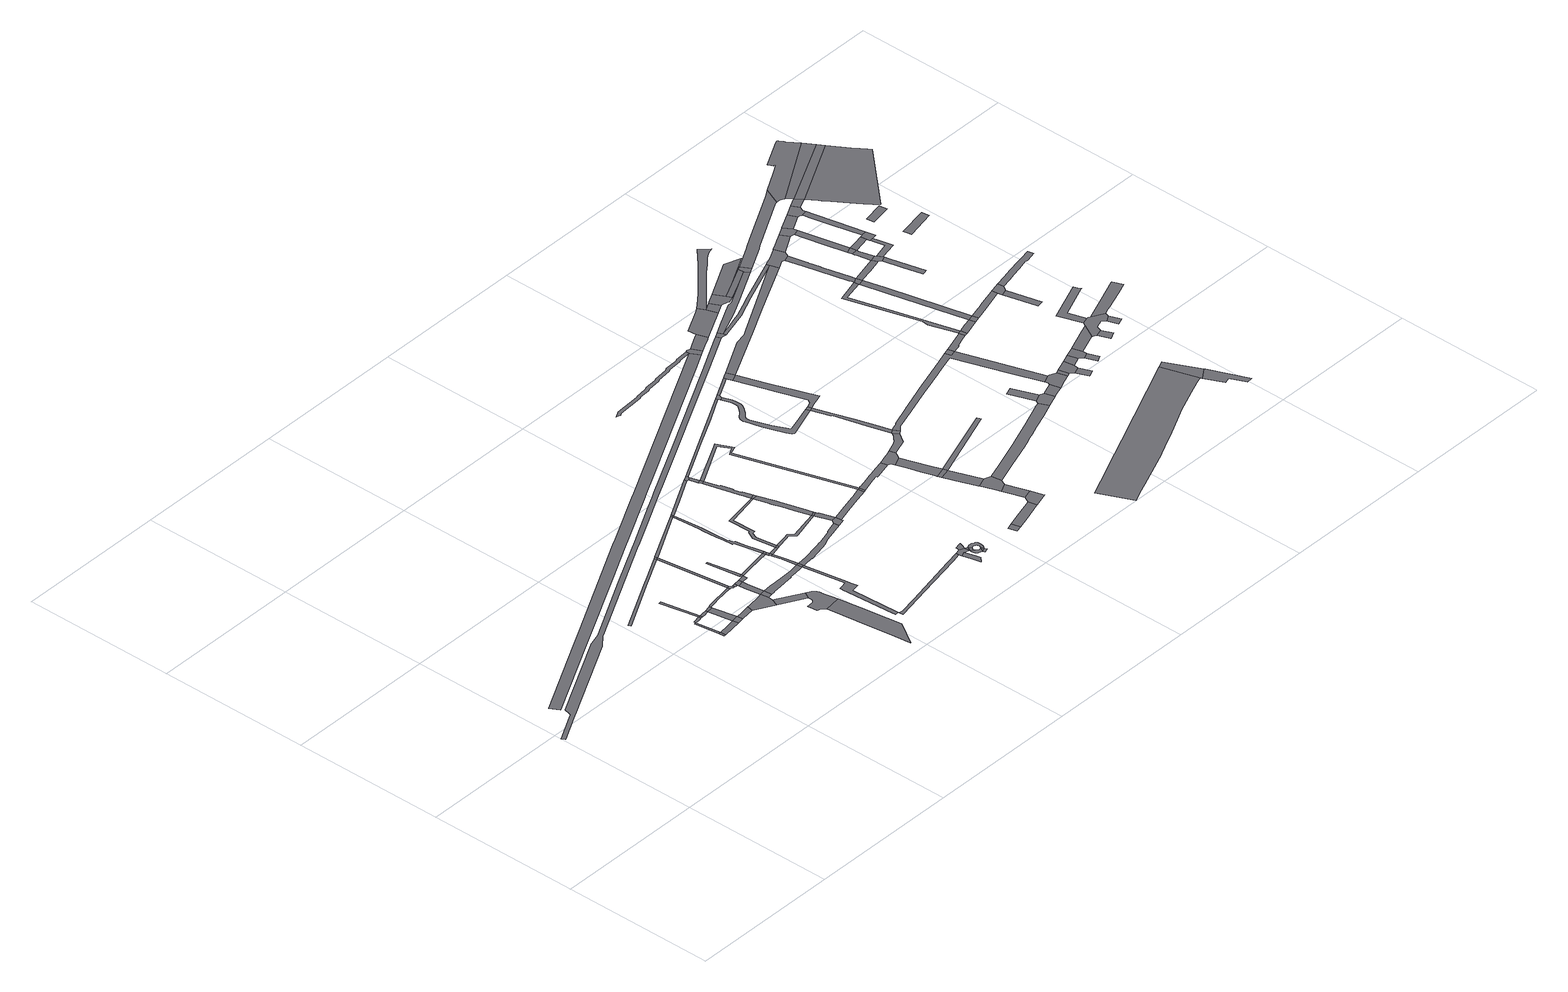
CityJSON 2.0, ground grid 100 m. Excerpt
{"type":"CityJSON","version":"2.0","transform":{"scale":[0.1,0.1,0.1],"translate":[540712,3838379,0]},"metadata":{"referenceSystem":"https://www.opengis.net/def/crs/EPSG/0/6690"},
"CityObjects":{
"road1":{"type":"Road","geometry":[{"type":"MultiSurface","lod":"1","boundaries":[[[0,1,2,3]]]}]},
"road2":{"type":"Road","attributes":{"RoadStructureAttribute.sectionType":"1"},"geometry":[{"type":"MultiSurface","lod":"1","boundaries":[[[4,5,0,3]]]}]},
"road3":{"type":"Road","attributes":{"RoadStructureAttribute.sectionType":"1"},"geometry":[{"type":"MultiSurface","lod":"1","boundaries":[[[6,7,4,8,9]]]}]},
"road4":{"type":"Road","attributes":{"RoadStructureAttribute.sectionType":"1"},"geometry":[{"type":"MultiSurface","lod":"1","boundaries":[[[10,11,12,13,3,2,14,15]]]}]},
"road5":{"type":"Road","geometry":[{"type":"MultiSurface","lod":"1","boundaries":[[[16,6,9,17]]]}]},
"road6":{"type":"Road","geometry":[{"type":"MultiSurface","lod":"1","boundaries":[[[18,19,20,21,6,16]]]}]},
"road7":{"type":"Road","attributes":{"RoadStructureAttribute.sectionType":"1"},"geometry":[{"type":"MultiSurface","lod":"1","boundaries":[[[22,23,16,17,24,25,26,27]]]}]},
"road8":{"type":"Road","geometry":[{"type":"MultiSurface","lod":"1","boundaries":[[[28,10,15,29,30]]]}]},
"road9":{"type":"Road","attributes":{"RoadStructureAttribute.sectionType":"1"},"geometry":[{"type":"MultiSurface","lod":"1","boundaries":[[[31,32,33,34,35,36,37,38,39,40]]]}]},
"road10":{"type":"Road","attributes":{"RoadStructureAttribute.sectionType":"1"},"geometry":[{"type":"MultiSurface","lod":"1","boundaries":[[[41,27,42,43,10,28]]]}]},
"road11":{"type":"Road","geometry":[{"type":"MultiSurface","lod":"1","boundaries":[[[44,22,27,41,45]]]}]},
"road12":{"type":"Road","attributes":{"RoadStructureAttribute.sectionType":"1"},"geometry":[{"type":"MultiSurface","lod":"1","boundaries":[[[46,47,48,49,30,29,50,51]]]}]},
"road13":{"type":"Road","attributes":{"RoadStructureAttribute.sectionType":"1"},"geometry":[{"type":"MultiSurface","lod":"1","boundaries":[[[52,53,54,55,56,44,45,57,58,59,60,61]]]}]},
"road14":{"type":"Road","geometry":[{"type":"MultiSurface","lod":"1","boundaries":[[[62,63,64,46,51,65,66,67]]]}]},
"road15":{"type":"Road","geometry":[{"type":"MultiSurface","lod":"1","boundaries":[[[68,52,61,69,70,71,72,73]]]}]},
"road16":{"type":"Road","geometry":[{"type":"MultiSurface","lod":"1","boundaries":[[[74,62,67,75]]]}]},
"road17":{"type":"Road","attributes":{"RoadStructureAttribute.sectionType":"1"},"geometry":[{"type":"MultiSurface","lod":"1","boundaries":[[[76,73,72,77,78,79]]]}]},
"road18":{"type":"Road","attributes":{"RoadStructureAttribute.sectionType":"1"},"geometry":[{"type":"MultiSurface","lod":"1","boundaries":[[[80,40,52,68]]]}]},
"road19":{"type":"Road","attributes":{"RoadStructureAttribute.sectionType":"1"},"geometry":[{"type":"MultiSurface","lod":"1","boundaries":[[[81,82,83,84,85,62,74]]]}]},
"road20":{"type":"Road","attributes":{"RoadStructureAttribute.sectionType":"1"},"geometry":[{"type":"MultiSurface","lod":"1","boundaries":[[[66,65,86,87,88]]]}]},
"road21":{"type":"Road","attributes":{"RoadStructureAttribute.sectionType":"1"},"geometry":[{"type":"MultiSurface","lod":"1","boundaries":[[[89,90,91,92,93,94,95,96,97]]]}]},
"road22":{"type":"Road","geometry":[{"type":"MultiSurface","lod":"1","boundaries":[[[98,76,79,84,83]]]}]},
"road23":{"type":"Road","geometry":[{"type":"MultiSurface","lod":"1","boundaries":[[[99,31,40,80]]]}]},
"road24":{"type":"Road","geometry":[{"type":"MultiSurface","lod":"1","boundaries":[[[100,101,102,103,104,105,106,107,108,88,87,109,110,111,112,113,114,115,116,117,118,119,93,92]]]}]},
"road25":{"type":"Road","attributes":{"RoadStructureAttribute.sectionType":"1"},"geometry":[{"type":"MultiSurface","lod":"1","boundaries":[[[120,121,122,98,83]]]}]},
"road26":{"type":"Road","geometry":[{"type":"MultiSurface","lod":"1","boundaries":[[[123,124,122,121,125]]]}]},
"road27":{"type":"Road","geometry":[{"type":"MultiSurface","lod":"1","boundaries":[[[126,127,128,124,123]]]}]},
"road28":{"type":"Road","attributes":{"RoadStructureAttribute.sectionType":"1"},"geometry":[{"type":"MultiSurface","lod":"1","boundaries":[[[129,130,131,132,133,134,74,75,135,136,137,138,139,140,141,142,143,144,145]]]}]},
"road29":{"type":"Road","attributes":{"RoadStructureAttribute.sectionType":"1"},"geometry":[{"type":"MultiSurface","lod":"1","boundaries":[[[146,147,148,149,150,151,152,153,154,155,156,157,158,159,160,161,162,163,164,165,166,167,168,169,170,171,172,173,174,175,176,177,178,179,180,181,182,183,184,185,186,187,188]]]}]},
"road30":{"type":"Road","attributes":{"RoadStructureAttribute.sectionType":"1"},"geometry":[{"type":"MultiSurface","lod":"1","boundaries":[[[189,190,191,192,193,194,195,196,197,198,199,200,201,202,203,204,205,206,207,208,209,210,211]]]}]},
"road31":{"type":"Road","attributes":{"RoadStructureAttribute.sectionType":"1"},"geometry":[{"type":"MultiSurface","lod":"1","boundaries":[[[212,213,214,215,123,125,216,217,218]]]}]},
"road32":{"type":"Road","attributes":{"RoadStructureAttribute.sectionType":"1"},"geometry":[{"type":"MultiSurface","lod":"1","boundaries":[[[219,99,80,220]]]}]},
"road33":{"type":"Road","attributes":{"RoadStructureAttribute.sectionType":"1"},"geometry":[{"type":"MultiSurface","lod":"1","boundaries":[[[221,222,223,224,225,226,227,228,145,229,230,231,232,233,234,235,236]]]}]},
"road34":{"type":"Road","geometry":[{"type":"MultiSurface","lod":"1","boundaries":[[[237,129,145,228]]]}]},
"road35":{"type":"Road","attributes":{"RoadStructureAttribute.sectionType":"1"},"geometry":[{"type":"MultiSurface","lod":"1","boundaries":[[[238,239,240,241,242,129,237]]]}]},
"road36":{"type":"Road","geometry":[{"type":"MultiSurface","lod":"1","boundaries":[[[243,244,240,239]]]}]},
"road37":{"type":"Road","attributes":{"RoadStructureAttribute.sectionType":"1"},"geometry":[{"type":"MultiSurface","lod":"1","boundaries":[[[245,218,244,243]]]}]},
"road38":{"type":"Road","geometry":[{"type":"MultiSurface","lod":"1","boundaries":[[[246,212,218,245]]]}]},
"road39":{"type":"Road","attributes":{"RoadStructureAttribute.sectionType":"1"},"geometry":[{"type":"MultiSurface","lod":"1","boundaries":[[[247,243,239,248]]]}]},
"road40":{"type":"Road","attributes":{"RoadStructureAttribute.sectionType":"1"},"geometry":[{"type":"MultiSurface","lod":"1","boundaries":[[[249,250,251,252,253,254,255,256,257,258,259,220,260,261,262,263,264,265,266,267,212,246]]]}]},
"road41":{"type":"Road","geometry":[{"type":"MultiSurface","lod":"1","boundaries":[[[268,247,248,269]]]}]},
"road42":{"type":"Road","geometry":[{"type":"MultiSurface","lod":"1","boundaries":[[[270,219,220,259]]]}]},
"road43":{"type":"Road","attributes":{"RoadStructureAttribute.sectionType":"1"},"geometry":[{"type":"MultiSurface","lod":"1","boundaries":[[[271,272,273,274,275,276,236,277,278,279,280]]]}]},
"road44":{"type":"Road","attributes":{"RoadStructureAttribute.sectionType":"1"},"geometry":[{"type":"MultiSurface","lod":"1","boundaries":[[[281,282,283,284,285,286,287,288,289,290,237,228,291,292,293,294,295,296,297,298,299,300,301]]]}]},
"road45":{"type":"Road","attributes":{"RoadStructureAttribute.sectionType":"1"},"geometry":[{"type":"MultiSurface","lod":"1","boundaries":[[[302,303,304,305,306,247,268,307,308,309,310,311]]]}]},
"road46":{"type":"Road","attributes":{"RoadStructureAttribute.sectionType":"1"},"geometry":[{"type":"MultiSurface","lod":"1","boundaries":[[[312,313,314,315,268,269,316,317,318,319,320]]]}]},
"road47":{"type":"Road","attributes":{"RoadStructureAttribute.sectionType":"1"},"geometry":[{"type":"MultiSurface","lod":"1","boundaries":[[[321,322,270,259,323,324]]]}]},
"road48":{"type":"Road","geometry":[{"type":"MultiSurface","lod":"1","boundaries":[[[325,326,281,301,327,328,329]]]}]},
"road49":{"type":"Road","attributes":{"RoadStructureAttribute.sectionType":"1"},"geometry":[{"type":"MultiSurface","lod":"1","boundaries":[[[330,331,332,333,334,335,311,336,337,338,339,312,340]]]}]},
"road50":{"type":"Road","geometry":[{"type":"MultiSurface","lod":"1","boundaries":[[[340,312,320,341]]]}]},
"road51":{"type":"Road","geometry":[{"type":"MultiSurface","lod":"1","boundaries":[[[342,321,324,343,344,345]]]}]},
"road52":{"type":"Road","geometry":[{"type":"MultiSurface","lod":"1","boundaries":[[[346,302,311,335]]]}]},
"road53":{"type":"Road","attributes":{"RoadStructureAttribute.sectionType":"1"},"geometry":[{"type":"MultiSurface","lod":"1","boundaries":[[[347,348,341,320,326,325]]]}]},
"road54":{"type":"Road","geometry":[{"type":"MultiSurface","lod":"1","boundaries":[[[349,350,351,352]]]}]},
"road55":{"type":"Road","attributes":{"RoadStructureAttribute.sectionType":"1"},"geometry":[{"type":"MultiSurface","lod":"1","boundaries":[[[353,354,355,356,357,358,359,360,352,351,361,362,363,364,302,346]]]}]},
"road56":{"type":"Road","attributes":{"RoadStructureAttribute.sectionType":"1"},"geometry":[{"type":"MultiSurface","lod":"1","boundaries":[[[365,344,343,350,349]]]}]},
"road57":{"type":"Road","attributes":{"RoadStructureAttribute.sectionType":"1"},"geometry":[{"type":"MultiSurface","lod":"1","boundaries":[[[366,367,368,369,370,371,372,373]]]}]},
"road58":{"type":"Road","geometry":[{"type":"MultiSurface","lod":"1","boundaries":[[[374,271,280,369,368,375,376]]]}]},
"road59":{"type":"Road","geometry":[{"type":"MultiSurface","lod":"1","boundaries":[[[377,378,379,380,374,376]]]}]},
"road60":{"type":"Road","geometry":[{"type":"MultiSurface","lod":"1","boundaries":[[[376,375,381]]]}]},
"road61":{"type":"Road","geometry":[{"type":"MultiSurface","lod":"1","boundaries":[[[381,375,382,383,384,385]]]}]},
"road62":{"type":"Road","geometry":[{"type":"MultiSurface","lod":"1","boundaries":[[[375,386,387,388,389,390,391,392,393,394,395,382]]]}]},
"road63":{"type":"Road","geometry":[{"type":"MultiSurface","lod":"1","boundaries":[[[396,391,397,398]]]}]},
"road64":{"type":"Road","geometry":[{"type":"MultiSurface","lod":"1","boundaries":[[[399,392,391,396]]]}]},
"road65":{"type":"Road","geometry":[{"type":"MultiSurface","lod":"1","boundaries":[[[400,401,402,403,404,405,406,407,408,409,410,381,385,411,412,413,414,415,416,417,418,399,396]]]}]},
"road66":{"type":"Road","attributes":{"RoadStructureAttribute.sectionType":"1"},"geometry":[{"type":"MultiSurface","lod":"1","boundaries":[[[419,420,421,422,423,325,329,424,425,426,427,428]]]}]},
"road67":{"type":"Road","attributes":{"RoadStructureAttribute.sectionType":"1"},"geometry":[{"type":"MultiSurface","lod":"1","boundaries":[[[429,430,431,432,349,352,433,434,435,419,436]]]}]},
"road68":{"type":"Road","geometry":[{"type":"MultiSurface","lod":"1","boundaries":[[[436,419,428,437]]]}]},
"road69":{"type":"Road","geometry":[{"type":"MultiSurface","lod":"1","boundaries":[[[438,439,440,441]]]}]},
"road70":{"type":"Road","attributes":{"RoadStructureAttribute.sectionType":"1"},"geometry":[{"type":"MultiSurface","lod":"1","boundaries":[[[442,443,342,345,444,445,446,447]]]}]},
"road71":{"type":"Road","attributes":{"RoadStructureAttribute.sectionType":"1"},"geometry":[{"type":"MultiSurface","lod":"1","boundaries":[[[448,449,450,451,452,453,454,436,437,455,456,457,458,459,460]]]}]},
"road72":{"type":"Road","attributes":{"RoadStructureAttribute.sectionType":"1"},"geometry":[{"type":"MultiSurface","lod":"1","boundaries":[[[461,462,463,438,441,464,465,466,467]]]}]},
"road73":{"type":"Road","geometry":[{"type":"MultiSurface","lod":"1","boundaries":[[[468,469,470,448,460,471,472,473,474,475,476]]]}]},
"road74":{"type":"Road","attributes":{"RoadStructureAttribute.sectionType":"1"},"geometry":[{"type":"MultiSurface","lod":"1","boundaries":[[[477,478,473,472,479,480,481,482,483]]]}]},
"road75":{"type":"Road","geometry":[{"type":"MultiSurface","lod":"1","boundaries":[[[483,482,484,485]]]}]},
"road76":{"type":"Road","attributes":{"RoadStructureAttribute.sectionType":"1"},"geometry":[{"type":"MultiSurface","lod":"1","boundaries":[[[486,485,484,487,488,489,490]]]}]},
"road77":{"type":"Road","geometry":[{"type":"MultiSurface","lod":"1","boundaries":[[[491,492,493,494,495,461,467,496,497]]]}]},
"road78":{"type":"Road","attributes":{"RoadStructureAttribute.sectionType":"1"},"geometry":[{"type":"MultiSurface","lod":"1","boundaries":[[[498,499,500,501,493,492]]]}]},
"road79":{"type":"Road","geometry":[{"type":"MultiSurface","lod":"1","boundaries":[[[490,489,502,500,499,503,504,505,506,507]]]}]},
"road80":{"type":"Road","attributes":{"RoadStructureAttribute.sectionType":"1"},"geometry":[{"type":"MultiSurface","lod":"1","boundaries":[[[508,509,510,511,512,513,514,515,516,517,518,519,520,521,522,523,524,525,526,527,528,529,530,531,532,533,534,189]]]}]},
"road81":{"type":"Road","geometry":[{"type":"MultiSurface","lod":"1","boundaries":[[[535,442,447,536,537,538,539]]]}]},
"road82":{"type":"Road","attributes":{"RoadStructureAttribute.sectionType":"1"},"geometry":[{"type":"MultiSurface","lod":"1","boundaries":[[[540,541,542,543,544,545,546,547,548,549,550,551,552,553,554,555,537,536,556,557,558,559,560,561,562,563,564,565,566,567,568,569,570,571,572,573,574,575]]]}]},
"road83":{"type":"Road","attributes":{"RoadStructureAttribute.sectionType":"1"},"geometry":[{"type":"MultiSurface","lod":"1","boundaries":[[[576,577,578,579,580,581,468,476,582,583]]]}]},
"road84":{"type":"Road","attributes":{"RoadStructureAttribute.sectionType":"1"},"geometry":[{"type":"MultiSurface","lod":"1","boundaries":[[[584,535,539,585,586]]]}]},
"road85":{"type":"Road","geometry":[{"type":"MultiSurface","lod":"1","boundaries":[[[587,575,574,588]]]}]},
"road86":{"type":"Road","attributes":{"RoadStructureAttribute.sectionType":"1"},"geometry":[{"type":"MultiSurface","lod":"1","boundaries":[[[589,590,591,588,574,592,593,594,595,596,597]]]}]},
"road87":{"type":"Road","geometry":[{"type":"MultiSurface","lod":"1","boundaries":[[[597,596,576,583,598]]]}]},
"road88":{"type":"Road","attributes":{"RoadStructureAttribute.sectionType":"1"},"geometry":[{"type":"MultiSurface","lod":"1","boundaries":[[[599,600,601,483,485]]]}]},
"road89":{"type":"Road","geometry":[{"type":"MultiSurface","lod":"1","boundaries":[[[602,603,584,586,604,605,606]]]}]},
"road90":{"type":"Road","attributes":{"RoadStructureAttribute.sectionType":"1"},"geometry":[{"type":"MultiSurface","lod":"1","boundaries":[[[607,608,609,610,611,612,613,614,606,605,615,616,617,618,619,620,621,587,588]]]}]},
"road91":{"type":"Road","geometry":[{"type":"MultiSurface","lod":"1","boundaries":[[[622,623,624,508,189,211,625,626]]]}]},
"road92":{"type":"Road","attributes":{"RoadStructureAttribute.sectionType":"1"},"geometry":[{"type":"MultiSurface","lod":"1","boundaries":[[[627,628,629,630,631,632,633,507,506,634,635,636,637,638,639,640,641,642]]]}]},
"road93":{"type":"Road","attributes":{"RoadStructureAttribute.sectionType":"1"},"geometry":[{"type":"MultiSurface","lod":"1","boundaries":[[[643,644,645,626,625,646,647,648]]]}]},
"road94":{"type":"Road","geometry":[{"type":"MultiSurface","lod":"1","boundaries":[[[649,146,188,650,651,652]]]}]},
"road95":{"type":"Road","attributes":{"RoadStructureAttribute.sectionType":"1"},"geometry":[{"type":"MultiSurface","lod":"1","boundaries":[[[653,654,655,656,657,658,659,660,661,662,663,664,665,666,597,598,667,668,669,670,671,672,673,674,675,676,677,678,679]]]}]},
"road96":{"type":"Road","geometry":[{"type":"MultiSurface","lod":"1","boundaries":[[[680,681,682,643,648,683,684]]]}]},
"road97":{"type":"Road","attributes":{"RoadStructureAttribute.sectionType":"1"},"geometry":[{"type":"MultiSurface","lod":"1","boundaries":[[[685,686,687,688,689,690,691,692,693,694,695,696,697,698,699,700,701,702,703,704,705,706,707,708,709,710,711,712,713,714,715,716]]]}]},
"road98":{"type":"Road","attributes":{"RoadStructureAttribute.sectionType":"1"},"geometry":[{"type":"MultiSurface","lod":"1","boundaries":[[[717,718,719,720,721,722,723,602,606,724,725,726,727,728]]]}]},
"road99":{"type":"Road","geometry":[{"type":"MultiSurface","lod":"1","boundaries":[[[729,730,731,732]]]}]},
"road100":{"type":"Road","attributes":{"RoadStructureAttribute.sectionType":"1"},"geometry":[{"type":"MultiSurface","lod":"1","boundaries":[[[733,684,683,734]]]}]},
"road101":{"type":"Road","geometry":[{"type":"MultiSurface","lod":"1","boundaries":[[[732,731,627,642,735,736]]]}]},
"road102":{"type":"Road","geometry":[{"type":"MultiSurface","lod":"1","boundaries":[[[737,738,739,733,734,740,741,742,743,744,745,746]]]}]},
"road103":{"type":"Road","attributes":{"RoadStructureAttribute.sectionType":"1"},"geometry":[{"type":"MultiSurface","lod":"1","boundaries":[[[747,748,749,750,751,649,652,752,753,754,755,756,757]]]}]},
"road104":{"type":"Road","attributes":{"RoadStructureAttribute.sectionType":"1"},"geometry":[{"type":"MultiSurface","lod":"1","boundaries":[[[758,759,736,735,760,761]]]}]},
"road105":{"type":"Road","attributes":{"RoadStructureAttribute.sectionType":"1"},"geometry":[{"type":"MultiSurface","lod":"1","boundaries":[[[762,763,764,765,766,767,768,769,770,652,651,771,772,773,774,775,776,717]]]}]},
"road106":{"type":"Road","geometry":[{"type":"MultiSurface","lod":"1","boundaries":[[[777,654,653,679]]]}]},
"road107":{"type":"Road","geometry":[{"type":"MultiSurface","lod":"1","boundaries":[[[778,779,678,677,780,758,761,781,782,783,784]]]}]},
"road108":{"type":"Road","attributes":{"RoadStructureAttribute.sectionType":"1"},"geometry":[{"type":"MultiSurface","lod":"1","boundaries":[[[785,786,787,788,789,790,791,792,793,794,680,684]]]}]},
"road109":{"type":"Road","attributes":{"RoadStructureAttribute.sectionType":"1"},"geometry":[{"type":"MultiSurface","lod":"1","boundaries":[[[795,796,797,746,745,798,799,747]]]}]},
"road110":{"type":"Road","attributes":{"RoadStructureAttribute.sectionType":"1"},"geometry":[{"type":"MultiSurface","lod":"1","boundaries":[[[800,784,783,801]]]}]},
"road111":{"type":"Road","attributes":{"RoadStructureAttribute.sectionType":"1"},"geometry":[{"type":"MultiSurface","lod":"1","boundaries":[[[802,803,804,805,806,777,679,807,808,809,810,811]]]}]},
"road112":{"type":"Road","attributes":{"RoadStructureAttribute.sectionType":"1"},"geometry":[{"type":"MultiSurface","lod":"1","boundaries":[[[812,813,814,737,746]]]}]},
"road113":{"type":"Road","geometry":[{"type":"MultiSurface","lod":"1","boundaries":[[[815,816,800,801,817,818,819]]]}]},
"road114":{"type":"Road","geometry":[{"type":"MultiSurface","lod":"1","boundaries":[[[820,821,822,818,817]]]}]},
"road115":{"type":"Road","geometry":[{"type":"MultiSurface","lod":"1","boundaries":[[[823,802,811,824,825]]]}]},
"road116":{"type":"Road","attributes":{"RoadStructureAttribute.sectionType":"1"},"geometry":[{"type":"MultiSurface","lod":"1","boundaries":[[[826,827,828,829,830,831,802,823,832,833,834,835]]]}]},
"road117":{"type":"Road","attributes":{"RoadStructureAttribute.sectionType":"1"},"geometry":[{"type":"MultiSurface","lod":"1","boundaries":[[[836,815,819,837]]]}]},
"road118":{"type":"Road","geometry":[{"type":"MultiSurface","lod":"1","boundaries":[[[838,795,747,757,839]]]}]},
"road119":{"type":"Road","attributes":{"RoadStructureAttribute.sectionType":"1"},"geometry":[{"type":"MultiSurface","lod":"1","boundaries":[[[840,841,842,823,825,843,844]]]}]},
"road120":{"type":"Road","geometry":[{"type":"MultiSurface","lod":"1","boundaries":[[[845,846,836,837,847,848,849]]]}]},
"road121":{"type":"Road","geometry":[{"type":"MultiSurface","lod":"1","boundaries":[[[850,851,852,853,848,847]]]}]},
"road122":{"type":"Road","geometry":[{"type":"MultiSurface","lod":"1","boundaries":[[[854,840,844,855,856,857]]]}]},
"road123":{"type":"Road","attributes":{"RoadStructureAttribute.sectionType":"1"},"geometry":[{"type":"MultiSurface","lod":"1","boundaries":[[[858,859,860,861,840,854]]]}]},
"road124":{"type":"Road","geometry":[{"type":"MultiSurface","lod":"1","boundaries":[[[862,863,864,762,717,728,865,866,867,868]]]}]},
"road125":{"type":"Road","geometry":[{"type":"MultiSurface","lod":"1","boundaries":[[[869,870,826,835,860,859]]]}]},
"road126":{"type":"Road","attributes":{"RoadStructureAttribute.sectionType":"1"},"geometry":[{"type":"MultiSurface","lod":"1","boundaries":[[[871,872,873,874,875,876,877,867,866,878,879,880,881,870,869]]]}]},
"road127":{"type":"Road","geometry":[{"type":"MultiSurface","lod":"1","boundaries":[[[882,685,716,883,884]]]}]},
"road128":{"type":"Road","attributes":{"RoadStructureAttribute.sectionType":"1"},"geometry":[{"type":"MultiSurface","lod":"1","boundaries":[[[885,886,845,849,887,888]]]}]},
"road129":{"type":"Road","attributes":{"RoadStructureAttribute.sectionType":"1"},"geometry":[{"type":"MultiSurface","lod":"1","boundaries":[[[889,884,883,890,891,892,893]]]}]},
"road130":{"type":"Road","attributes":{"RoadStructureAttribute.sectionType":"1"},"geometry":[{"type":"MultiSurface","lod":"1","boundaries":[[[894,895,896,897,898,899,857,856,900,901,902,903,904,905]]]}]},
"road131":{"type":"Road","attributes":{"RoadStructureAttribute.sectionType":"1"},"geometry":[{"type":"MultiSurface","lod":"1","boundaries":[[[906,907,908,869,859,909,910,911,912]]]}]},
"road132":{"type":"Road","geometry":[{"type":"MultiSurface","lod":"1","boundaries":[[[913,914,915,916,917,918]]]}]},
"road133":{"type":"Road","attributes":{"RoadStructureAttribute.sectionType":"1"},"geometry":[{"type":"MultiSurface","lod":"1","boundaries":[[[919,920,921,922,862,868,923,924,925]]]}]},
"road134":{"type":"Road","attributes":{"RoadStructureAttribute.sectionType":"1"},"geometry":[{"type":"MultiSurface","lod":"1","boundaries":[[[926,927,928,929,930,931,932,933,838,839,934,935,936,937]]]}]},
"road135":{"type":"Road","geometry":[{"type":"MultiSurface","lod":"1","boundaries":[[[938,939,940,941,885,888,942,943,918,917,944,945,946,947,948,949,950,951]]]}]},
"road136":{"type":"Road","attributes":{"RoadStructureAttribute.sectionType":"1"},"geometry":[{"type":"MultiSurface","lod":"1","boundaries":[[[952,953,954,955,956,957,958,959,960,906,961]]]}]},
"road137":{"type":"Road","geometry":[{"type":"MultiSurface","lod":"1","boundaries":[[[962,961,906,912,963,964,965,966,967,968]]]}]},
"road138":{"type":"Road","geometry":[{"type":"MultiSurface","lod":"1","boundaries":[[[969,970,956,955]]]}]},
"road139":{"type":"Road","attributes":{"RoadStructureAttribute.sectionType":"1"},"geometry":[{"type":"MultiSurface","lod":"1","boundaries":[[[971,972,973,974,975,965,964]]]}]},
"road140":{"type":"Road","attributes":{"RoadStructureAttribute.sectionType":"1"},"geometry":[{"type":"MultiSurface","lod":"1","boundaries":[[[976,977,978,979,980]]]}]},
"road141":{"type":"Road","geometry":[{"type":"MultiSurface","lod":"1","boundaries":[[[981,982,919,925,983,984,985]]]}]},
"road142":{"type":"Road","attributes":{"RoadStructureAttribute.sectionType":"1"},"geometry":[{"type":"MultiSurface","lod":"1","boundaries":[[[986,987,984,983,988,989,970,969]]]}]},
"road143":{"type":"Road","geometry":[{"type":"MultiSurface","lod":"1","boundaries":[[[990,991,894,905,980,979,992]]]}]},
"road144":{"type":"Road","geometry":[{"type":"MultiSurface","lod":"1","boundaries":[[[993,994,995,949,948]]]}]},
"road145":{"type":"Road","attributes":{"RoadStructureAttribute.sectionType":"1"},"geometry":[{"type":"MultiSurface","lod":"1","boundaries":[[[996,997,998,999,1000,1001,941,940]]]}]},
"road146":{"type":"Road","attributes":{"RoadStructureAttribute.sectionType":"1"},"geometry":[{"type":"MultiSurface","lod":"1","boundaries":[[[1002,1003,969,955,1004,1005]]]}]},
"road147":{"type":"Road","attributes":{"RoadStructureAttribute.sectionType":"1"},"geometry":[{"type":"MultiSurface","lod":"1","boundaries":[[[1006,1007,1008,1009,1010,1011,1012,1013,1014,1015,968,967]]]}]},
"road148":{"type":"Road","attributes":{"RoadStructureAttribute.sectionType":"1"},"geometry":[{"type":"MultiSurface","lod":"1","boundaries":[[[1016,981,985,1017,1018]]]}]},
"road149":{"type":"Road","geometry":[{"type":"MultiSurface","lod":"1","boundaries":[[[1019,1020,1021,1022,1023,1024,1025,1002,1005,1026,1012,1011]]]}]},
"road150":{"type":"Road","attributes":{"RoadStructureAttribute.sectionType":"1"},"geometry":[{"type":"MultiSurface","lod":"1","boundaries":[[[1027,1028,1029,1030,951,950,1031,1032,1033,1034]]]}]},
"road151":{"type":"Road","attributes":{"RoadStructureAttribute.sectionType":"1"},"geometry":[{"type":"MultiSurface","lod":"1","boundaries":[[[1035,1036,1037,1038,1039,1040,1024,1023]]]}]},
"road152":{"type":"Road","geometry":[{"type":"MultiSurface","lod":"1","boundaries":[[[1041,1016,1018,1042,1043,1038,1037,1044,1045,1046,1047]]]}]},
"road153":{"type":"Road","attributes":{"RoadStructureAttribute.sectionType":"1"},"geometry":[{"type":"MultiSurface","lod":"1","boundaries":[[[1048,1049,1050,1051,1052,990,992,1053,1054,1055,1056,1057,1058,1059,1060]]]}]},
"road154":{"type":"Road","attributes":{"RoadStructureAttribute.sectionType":"1"},"geometry":[{"type":"MultiSurface","lod":"1","boundaries":[[[1061,1041,1047,1062,1063]]]}]},
"road155":{"type":"Road","geometry":[{"type":"MultiSurface","lod":"1","boundaries":[[[1064,1065,1066,1067,1068]]]}]},
"road156":{"type":"Road","geometry":[{"type":"MultiSurface","lod":"1","boundaries":[[[1069,1070,1071,1072,1073]]]}]},
"road157":{"type":"Road","geometry":[{"type":"MultiSurface","lod":"1","boundaries":[[[1074,1075,1076,1077,1078,1079,1080,1081,1082,1083,1084,1085,1086,1087,1088,926,937,1089,1090,1091,1092,1093]]]}]},
"road158":{"type":"Road","attributes":{"function":"2","RoadStructureAttribute.sectionType":"7"},"geometry":[{"type":"MultiSurface","lod":"1","boundaries":[[[1092,1091,1094,1095,1061,1096]]]}]},
"road159":{"type":"Road","geometry":[{"type":"MultiSurface","lod":"1","boundaries":[[[1096,1061,1063,1097]]]}]},
"road160":{"type":"Road","attributes":{"function":"2"},"geometry":[{"type":"MultiSurface","lod":"1","boundaries":[[[1098,1099,1100,1101,1097,1063,1102,1103,1104,1105,1106,1107,1108,1109,1110]]]}]}
},
"vertices":[
[1313,937,0],[1316,899,0],[1329,901,0],[1326,936,0],
[1300,1096,0],[1288,1094,0],
[1352,1119,0],[1302,1110,0],[1330,1099,0],[1355,1103,0],
[1452,955,0],[1436,953,0],[1419,949,0],[1399,947,0],[1399,910,0],[1458,917,0],
[1365,1121,0],[1367,1105,0],
[1315,1370,0],[1308,1370,0],[1302,1370,0],[1302,1368,0],
[1420,1130,0],[1397,1126,0],[1396,1109,0],[1397,1110,0],[1410,1112,0],[1422,1114,0],
[1497,963,0],[1501,924,0],[1497,962,0],
[1589,1661,0],[1418,1569,0],[1388,1553,0],[1368,1543,0],[1036,1364,0],[1044,1349,0],[1363,1522,0],[1373,1528,0],[1395,1541,0],[1594,1647,0],
[1465,1121,0],[1424,1102,0],[1452,956,0],
[1455,1137,0],[1465,1130,0],
[1602,976,0],[1558,969,0],[1544,968,0],[1497,961,0],[1556,932,0],[1597,938,0],
[1660,1176,0],[1601,1167,0],[1537,1157,0],[1522,1154,0],[1473,1145,0],[1466,1130,0],[1518,1139,0],[1536,1145,0],[1611,1156,0],[1661,1164,0],
[1735,998,0],[1707,993,0],[1627,980,0],[1723,870,0],[1741,919,0],[1745,948,0],
[1675,1179,0],[1661,1159,0],[1678,1161,0],[1681,1153,0],[1693,1154,0],[1692,1168,0],
[1773,1004,0],[1778,953,0],
[1711,1171,0],[1698,1155,0],[1700,1150,0],[1713,1152,0],
[1609,1653,0],
[1760,1105,0],[1759,1108,0],[1754,1150,0],[1714,1141,0],[1720,1103,0],
[1746,857,0],[1888,781,0],[1912,823,0],
[2052,239,0],[2038,331,0],[2018,462,0],[1990,646,0],[1879,633,0],[1921,331,0],[1935,222,0],[1955,79,0],[2053,231,0],
[1751,1177,0],
[1603,1669,0],
[1987,666,0],[1985,674,0],[1981,702,0],[1977,722,0],[1971,756,0],[1970,761,0],[1968,771,0],[1965,784,0],[1945,804,0],[1888,763,0],[1888,750,0],[1888,748,0],[1873,733,0],[1867,733,0],[1827,730,0],[1832,665,0],[1859,660,0],[1862,657,0],[1865,652,0],[1871,644,0],
[1802,1157,0],[1798,1185,0],[1787,1183,0],
[1802,1201,0],[1784,1199,0],[1801,1186,0],
[1759,1417,0],[1754,1417,0],[1749,1416,0],
[2073,1028,0],[2015,1019,0],[1990,1016,0],[1940,1014,0],[1871,1012,0],[1829,1010,0],[1801,957,0],[1805,958,0],[1809,958,0],[1865,966,0],[1942,973,0],[1957,975,0],[1967,976,0],[1967,979,0],[2013,985,0],[2060,990,0],[2079,992,0],
[3346,2753,0],[3317,2738,0],[3264,2711,0],[3068,2605,0],[3048,2594,0],[2424,2264,0],[2200,2145,0],[2179,2135,0],[2043,2062,0],[2004,2042,0],[1927,2001,0],[1636,1847,0],[1584,1819,0],[1315,1677,0],[1294,1667,0],[862,1436,0],[851,1430,0],[836,1425,0],[762,1402,0],[759,1400,0],[221,1113,0],[208,1070,0],[206,1062,0],[200,1058,0],[179,1047,0],[5,955,0],[18,931,0],[192,1024,0],[212,1035,0],[224,1041,0],[792,1344,0],[805,1354,0],[853,1394,0],[864,1402,0],[875,1408,0],[1599,1793,0],[1647,1817,0],[1815,1906,0],[2018,2014,0],[2120,2068,0],[3095,2584,0],[3212,2646,0],[3361,2726,0],
[3136,2765,0],[3115,2754,0],[1967,2146,0],[1947,2136,0],[1582,1942,0],[1535,1919,0],[817,1537,0],[689,1469,0],[169,1192,0],[202,1130,0],[742,1417,0],[846,1472,0],[1277,1701,0],[1298,1712,0],[1566,1853,0],[1618,1881,0],[1985,2076,0],[1989,2078,0],[2162,2170,0],[2183,2180,0],[3029,2628,0],[3050,2639,0],[3169,2704,0],
[2027,1241,0],[1931,1223,0],[1843,1207,0],[1805,1202,0],[1868,1197,0],[1969,1212,0],[2030,1222,0],
[1943,1851,0],[1947,1838,0],
[2119,331,0],[2102,638,0],[2141,646,0],[2146,647,0],[2154,649,0],[2147,685,0],[2141,718,0],[2094,994,0],[2128,716,0],[2094,708,0],[2069,702,0],[2070,679,0],[2072,646,0],[2092,331,0],[2093,313,0],[2120,316,0],
[2090,1030,0],
[2072,1118,0],[2057,1194,0],[2040,1187,0],[2054,1138,0],[2056,1137,0],
[2054,1211,0],[2035,1203,0],
[2049,1231,0],
[2046,1247,0],
[2118,1223,0],[2121,1209,0],
[2036,1293,0],[2021,1360,0],[2007,1428,0],[1995,1437,0],[1994,1459,0],[1985,1459,0],[1984,1481,0],[1981,1550,0],[1979,1608,0],[1976,1650,0],[1960,1841,0],[1961,1653,0],[1961,1621,0],[1968,1539,0],[1973,1480,0],[1978,1421,0],[1989,1421,0],[2004,1348,0],[2024,1258,0],
[2133,1230,0],[2136,1213,0],
[1954,1857,0],
[2738,432,0],[2644,412,0],[2265,331,0],[2147,306,0],[2130,306,0],[2125,308,0],[2123,281,0],[2360,331,0],[2674,398,0],[2739,412,0],
[2495,1127,0],[2418,1104,0],[2419,1098,0],[2315,1069,0],[2313,1068,0],[2313,1070,0],[2272,1059,0],[2245,1053,0],[2173,1039,0],[2162,1037,0],[2100,995,0],[2177,1004,0],[2177,1002,0],[2181,1003,0],[2222,1012,0],[2289,1027,0],[2314,1035,0],[2329,1040,0],[2363,1055,0],[2422,1071,0],[2503,1093,0],
[2366,1623,0],[2127,1578,0],[2131,1428,0],[2119,1425,0],[2094,1373,0],[2112,1365,0],[2127,1403,0],[2149,1408,0],[2145,1565,0],[2369,1611,0],
[2470,1269,0],[2276,1221,0],[2247,1253,0],[2213,1246,0],[2213,1231,0],[2239,1237,0],[2273,1202,0],[2286,1204,0],[2475,1256,0],
[2245,2014,0],[2067,1918,0],[2075,1904,0],[2248,1999,0],
[2543,1155,0],[2509,1149,0],[2551,1107,0],[2552,1107,0],[2549,1117,0],
[2479,1350,0],[2463,1403,0],[2467,1404,0],[2443,1484,0],[2437,1503,0],[2402,1615,0],[2393,1525,0],[2400,1502,0],[2419,1440,0],[2442,1364,0],[2499,1282,0],
[2503,1269,0],
[2270,2027,0],[2260,1997,0],[2279,2012,0],[2283,2019,0],
[2396,1636,0],
[2513,1253,0],[2509,1252,0],
[2300,1946,0],[2278,1939,0],[2285,1918,0],[2307,1925,0],
[2377,1702,0],[2371,1699,0],[2356,1751,0],[2362,1753,0],[2358,1769,0],[2340,1830,0],[2334,1829,0],[2315,1897,0],[2291,1899,0],[2324,1771,0],[2345,1692,0],[2348,1692,0],
[2299,1949,0],
[2795,332,0],[2792,343,0],[2776,405,0],[2743,393,0],[2751,362,0],[2759,332,0],[2772,276,0],[2802,305,0],
[2773,439,0],[2809,395,0],[2806,427,0],
[2816,455,0],[2823,477,0],[2807,473,0],[2776,466,0],
[2821,420,0],
[2832,373,0],[2829,388,0],[2831,392,0],[2834,398,0],
[2807,375,0],[2814,357,0],[2824,345,0],[2826,344,0],[2839,338,0],[2852,335,0],[2864,360,0],[2854,358,0],[2840,365,0],[2839,365,0],
[2877,348,0],[2857,320,0],[2885,331,0],
[2869,365,0],
[2881,352,0],[2887,358,0],[2894,371,0],[2896,388,0],[2894,408,0],[2884,418,0],[2881,420,0],[2866,428,0],[2859,429,0],[2846,430,0],[2832,424,0],[2842,404,0],[2844,405,0],[2856,405,0],[2867,401,0],[2869,400,0],[2874,393,0],[2877,378,0],[2872,368,0],
[2822,1231,0],[2815,1229,0],[2751,1209,0],[2736,1205,0],[2624,1176,0],[2635,1142,0],[2744,1172,0],[2747,1173,0],[2748,1170,0],[2826,1192,0],
[2603,1982,0],[2655,2003,0],[2605,2105,0],[2581,2093,0],[2595,2082,0],[2635,2008,0],[2588,1982,0],[2835,1236,0],
[2837,1195,0],
[3144,381,0],[3102,368,0],[3118,313,0],[3161,324,0],
[2920,2377,0],[2381,2086,0],[2412,2089,0],[2554,2164,0],[2759,2273,0],[2924,2365,0],
[3087,1300,0],[3028,1285,0],[2970,1270,0],[2953,1266,0],[2919,1257,0],[2850,1240,0],[2847,1240,0],[2929,1223,0],[2975,1234,0],[2976,1232,0],[2979,1225,0],[3043,1243,0],[3098,1258,0],
[3360,446,0],[3248,412,0],[3184,393,0],[3198,335,0],[3240,348,0],[3361,386,0],[3370,389,0],
[3199,1336,0],[3165,1323,0],[3153,1319,0],[3117,1250,0],[3125,1226,0],[3188,1255,0],[3191,1261,0],[3196,1271,0],[3209,1297,0],
[3251,1065,0],[3214,1177,0],[3147,1156,0],[3171,1077,0],[3197,996,0],[3202,980,0],[3271,1003,0],
[3209,956,0],[3281,972,0],
[3311,888,0],[3236,887,0],[3286,753,0],[3289,746,0],[3355,772,0],
[3463,434,0],[3441,503,0],[3379,483,0],[3374,472,0],[3367,460,0],[3404,400,0],[3468,418,0],
[3419,570,0],[3393,649,0],[3334,620,0],[3345,586,0],
[3320,662,0],[3398,659,0],[3398,660,0],[3407,679,0],[3411,686,0],[3397,754,0],
[3136,2786,0],[3048,2780,0],[3035,2773,0],[2947,2767,0],[2932,2757,0],[2837,2750,0],[2825,2742,0],[2742,2736,0],[2724,2728,0],[2649,2722,0],[2639,2716,0],[2470,2703,0],[2439,2687,0],[2431,2683,0],[2444,2678,0],[2456,2674,0],[2471,2682,0],[2646,2695,0],[2656,2702,0],[2729,2707,0],[2747,2715,0],[2832,2721,0],[2845,2729,0],[2939,2737,0],[2954,2746,0],[3041,2752,0],[3054,2759,0],
[2952,2394,0],[2930,2349,0],[2954,2361,0],[2954,2373,0],[2957,2381,0],
[3038,1892,0],[3036,1892,0],[2997,1879,0],[2989,1879,0],[2941,1983,0],[2899,2110,0],[2898,2123,0],[2897,2130,0],[2907,2145,0],[2931,2168,0],[2963,2206,0],[2973,2226,0],[2978,2244,0],[2978,2256,0],[2978,2279,0],[2972,2301,0],[2950,2291,0],[2953,2276,0],[2953,2261,0],[2953,2243,0],[2948,2233,0],[2938,2221,0],[2914,2193,0],[2879,2165,0],[2869,2150,0],[2867,2125,0],[2868,2121,0],[2898,2015,0],[2916,1956,0],[2946,1877,0],[2959,1843,0],[2972,1836,0],[2978,1838,0],[3034,1858,0],[3188,1913,0],[3180,1938,0],
[3333,1431,0],[3330,1426,0],[3318,1406,0],[3301,1390,0],[3290,1379,0],[3269,1363,0],[3315,1333,0],[3355,1396,0],
[3094,2471,0],[2967,2386,0],[3098,2455,0],
[3204,1945,0],[3212,1921,0],
[3327,1551,0],[3290,1679,0],[3250,1803,0],[3227,1792,0],[3236,1789,0],[3255,1711,0],[3298,1552,0],[3331,1437,0],[3357,1452,0],
[3379,1414,0],
[3761,1147,0],[3756,1159,0],[3751,1172,0],
[3136,2493,0],[3106,2477,0],[3102,2443,0],[3110,2418,0],[3156,2440,0],
[3242,1932,0],[3280,1945,0],[3322,1959,0],[3323,1960,0],[3322,1963,0],[3241,2195,0],[3232,2221,0],[3216,2267,0],[3173,2228,0],[3183,2196,0],[3189,2177,0],[3253,1984,0],[3242,1962,0],[3238,1956,0],[3235,1955,0],
[3166,2787,0],[3150,2794,0],[3138,2786,0],[3204,2723,0],[3171,2785,0],
[4076,1003,0],[4050,994,0],[3874,926,0],[3751,880,0],[3703,861,0],[3577,814,0],[3508,792,0],[3550,734,0],[3674,777,0],[3722,795,0],[3779,816,0],[3793,822,0],[3841,840,0],[3903,864,0],[4011,906,0],[4106,943,0],
[3293,2849,0],[3264,2834,0],[3212,2807,0],[3247,2746,0],[3300,2772,0],[3317,2782,0],
[3379,2771,0],[3386,2723,0],[3401,2721,0],[3395,2741,0],
[4090,1656,0],[4077,1697,0],[4003,1673,0],[3897,1638,0],[3842,1621,0],[3785,1602,0],[3650,1557,0],[3554,1525,0],[3545,1522,0],[3442,1487,0],[3414,1478,0],[3417,1470,0],[3373,1457,0],[3362,1453,0],[3408,1438,0],[3549,1485,0],[3690,1531,0],[3724,1542,0],[3835,1577,0],[3906,1599,0],[3953,1614,0],[3974,1620,0],[4065,1648,0],[4181,1304,0],[4248,1106,0],[4301,1132,0],[4127,1667,0],
[3475,3007,0],[3443,2985,0],[3287,2905,0],[3523,2891,0],[3498,2958,0],
[4775,720,0],[4751,710,0],[4708,690,0],[4672,674,0],[4668,672,0],[4618,650,0],[4615,648,0],[4508,600,0],[4393,549,0],[4342,526,0],[4258,489,0],[4129,430,0],[4011,376,0],[3864,310,0],[3766,266,0],[3666,221,0],[3767,1,0],[3833,34,0],[3909,66,0],[4061,129,0],[4182,181,0],[4189,184,0],[4205,191,0],[4291,233,0],[4294,235,0],[4366,269,0],[4472,321,0],[4562,365,0],[4595,380,0],[4716,432,0],[4800,464,0],[4848,482,0],
[4039,2964,0],[3964,2922,0],[3942,2910,0],[3660,2755,0],[3502,2668,0],[3466,2648,0],[3387,2630,0],[3522,2631,0],[3682,2714,0],[3777,2764,0],[3875,2815,0],[4059,2910,0],
[4077,1213,0],[4025,1193,0],[4087,1028,0],[4138,1048,0],
[3552,2987,0],[3585,2924,0],
[4189,975,0],[4165,1038,0],
[3627,3027,0],[3580,3002,0],[3568,2996,0],[3592,2923,0],[3628,2914,0],[3641,2910,0],[3658,2916,0],[3672,2922,0],[3680,2925,0],[3665,2955,0],
[3901,3034,0],[3657,2904,0],[3644,2898,0],[3613,2895,0],[3447,2807,0],[3439,2759,0],[3465,2771,0],[3575,2819,0],[3672,2870,0],[3674,2872,0],[3919,3002,0],
[4249,1071,0],[4214,1057,0],[4205,981,0],[4267,1005,0],
[4036,2984,0],[4016,2976,0],[3964,2955,0],[3738,2864,0],[3662,2831,0],[3581,2796,0],[3531,2781,0],[3469,2762,0],[3440,2754,0],[3446,2735,0],[3588,2777,0],[3670,2813,0],[3746,2845,0],[3971,2936,0],[3972,2936,0],
[4114,1708,0],
[4347,1115,0],[4314,1127,0],[4254,1087,0],[4323,1027,0],[4339,1033,0],[4373,1046,0],[4355,1112,0],
[3753,3183,0],[3814,3228,0],[3861,3271,0],[3889,3288,0],[3916,3300,0],[3940,3306,0],[3885,3363,0],[3782,3268,0],[3580,3090,0],[3499,3025,0],
[3895,3070,0],[3885,3065,0],[3769,3007,0],[3784,2977,0],[3862,3015,0],
[4380,1122,0],[4398,1056,0],
[4268,1760,0],[4262,1757,0],[4261,1757,0],[4255,1754,0],[4155,1721,0],[4182,1684,0],[4182,1688,0],[4188,1690,0],[4252,1713,0],[4275,1720,0],
[3756,3004,0],[3982,3125,0],[3877,3160,0],
[4459,1152,0],[4395,1127,0],[4422,1038,0],[4467,1054,0],[4470,1084,0],
[4455,956,0],[4478,965,0],[4500,974,0],
[4291,1767,0],[4279,1722,0],[4299,1727,0],
[4233,2505,0],[4078,2464,0],[4168,2154,0],[4218,1983,0],[4211,1941,0],[4267,1764,0],[4290,1771,0],[4180,2169,0],[4103,2445,0],[4238,2476,0],
[4516,1174,0],[4533,1109,0],
[3919,3081,0],[3953,3020,0],
[4399,1801,0],[4348,1787,0],[4299,1770,0],[4351,1742,0],[4407,1759,0],
[4580,1199,0],[4571,1195,0],[4559,1087,0],[4599,1102,0],[4598,1134,0],
[4589,1014,0],[4590,1012,0],[4608,1021,0],[4627,1030,0],
[4438,1812,0],[4430,1766,0],[4447,1771,0],[4439,1811,0],
[4313,2348,0],[4280,2486,0],[4239,2471,0],[4279,2303,0],
[4162,3045,0],[4156,3041,0],[4093,3007,0],[4111,2937,0],[4131,2932,0],[4171,2945,0],[4188,2980,0],
[4267,2524,0],[4235,2506,0],
[4266,2528,0],[4261,2551,0],[4219,2736,0],[4216,2747,0],[4200,2817,0],[4199,2823,0],[4194,2844,0],[4160,2813,0],[4183,2718,0],[4227,2539,0],[4232,2520,0],
[4815,739,0],[4853,472,0],[4924,521,0],
[4784,1279,0],[4733,1259,0],[4711,1178,0],[4735,1187,0],
[4927,514,0],[4911,346,0],[4951,361,0],[4997,259,0],[5035,265,0],
[4681,1882,0],[4672,1876,0],[4594,1856,0],[4546,1842,0],[4540,1840,0],[4510,1831,0],[4540,1798,0],[4572,1808,0],[4598,1816,0],[4671,1837,0],[4687,1841,0],[4689,1841,0],
[4449,2571,0],[4359,2547,0],[4275,2526,0],[4285,2488,0],[4369,2509,0],[4446,2528,0],[4467,2533,0],
[4793,1096,0],[4794,1094,0],[4816,1105,0],[4839,1115,0],[4811,1187,0],[4763,1172,0],
[4285,3110,0],[4233,3083,0],[4190,3060,0],[4185,3058,0],[4190,2982,0],[4264,3025,0],[4315,3054,0],
[4550,3430,0],[4548,3429,0],[4497,3397,0],[4492,3394,0],[4488,3392,0],[4151,3208,0],[4078,3168,0],[4076,3167,0],[4115,3109,0],[4139,3123,0],[4484,3313,0],[4502,3318,0],
[4856,1314,0],[4853,1315,0],[4844,1317,0],[4799,1302,0],[4741,1184,0],[4757,1175,0],[4821,1221,0],[4844,1229,0],[4856,1234,0],[4872,1240,0],[4898,1218,0],[4938,1242,0],[4947,1269,0],[4868,1311,0],
[4479,2627,0],[4466,2677,0],[4464,2688,0],[4463,2691,0],[4424,2686,0],[4427,2673,0],[4427,2670,0],[4427,2668,0],[4440,2613,0],[4489,2585,0],
[4492,2574,0],[4483,2522,0],[4485,2521,0],[4519,2537,0],[4518,2541,0],[4517,2544,0],[4500,2576,0],
[4455,2733,0],[4417,2716,0],
[4517,2388,0],[4545,2270,0],[4562,2274,0],[4580,2279,0],[4525,2511,0],
[4749,1595,0],[4770,1600,0],[4792,1605,0],[4738,1827,0],[4696,1812,0],
[4345,3142,0],[4328,3133,0],[4342,3049,0],[4385,3059,0],[4379,3087,0],
[4423,2882,0],[4405,2966,0],[4356,2986,0],[4387,2851,0],
[4751,1898,0],[4691,1884,0],[4757,1858,0],
[4923,1151,0],[4946,1160,0],[4968,1169,0],
[4808,1434,0],[5028,1521,0],[5030,1522,0],[5019,1543,0],[5009,1564,0],[4745,1459,0],
[4572,2758,0],[4516,2746,0],[4524,2704,0],[4578,2717,0],
[4527,2546,0],[4628,2569,0],[4634,2570,0],[4634,2573,0],[4610,2676,0],[4606,2697,0],[4583,2694,0],[4589,2667,0],[4604,2602,0],[4530,2583,0],
[4451,3197,0],[4381,3088,0],[4479,3143,0],
[4614,2699,0],[4638,2705,0],[4637,2710,0],[4629,2749,0],[4625,2766,0],[4590,2762,0],[4588,2761,0],[4582,2698,0],
[5186,1434,0],[5179,1432,0],[5102,1402,0],[5002,1363,0],[4980,1282,0],[5004,1291,0],[5135,1340,0],[5211,1370,0],
[4586,2949,0],[4555,3094,0],[4545,3139,0],[4509,3131,0],[4517,3093,0],[4550,2944,0],
[4528,3237,0],[4492,3138,0],[4507,3132,0],[4543,3149,0],[4542,3156,0],[4541,3159,0],[4553,3189,0],
[5088,1972,0],[5015,1957,0],[4982,1950,0],[4893,1931,0],[4824,1916,0],[4817,1872,0],[4852,1881,0],[4868,1885,0],[4934,1900,0],[5008,1919,0],[5016,1918,0],[5023,1916,0],[5094,1932,0],
[4586,3268,0],[4617,3218,0],[4621,3220,0],
[4855,2868,0],[4717,2841,0],[4722,2817,0],[4727,2793,0],[4862,2817,0],
[4965,2650,0],[4766,2611,0],[4772,2586,0],[4777,2561,0],[4971,2601,0],
[4947,3660,0],[4930,3686,0],[4925,3689,0],[4921,3689,0],[4917,3688,0],[4910,3684,0],[4746,3598,0],[4729,3588,0],[4727,3583,0],[4727,3580,0],[4741,3551,0],[4751,3556,0],[4755,3549,0],[4751,3547,0],[4689,3511,0],[4512,3319,0],[4532,3319,0],[4557,3306,0],[5000,3576,0],[4951,3651,0],
[4559,3306,0],[4570,3293,0],[5045,3504,0],
[5071,3462,0],
[5203,3265,0],[5178,3299,0],[5165,3315,0],[5149,3339,0],[4667,3154,0],[4676,3139,0],[4686,3125,0],[4789,2977,0],[4813,2946,0],[4819,2938,0],[4843,2905,0],[4869,2871,0],[5219,3242,0]
]}
